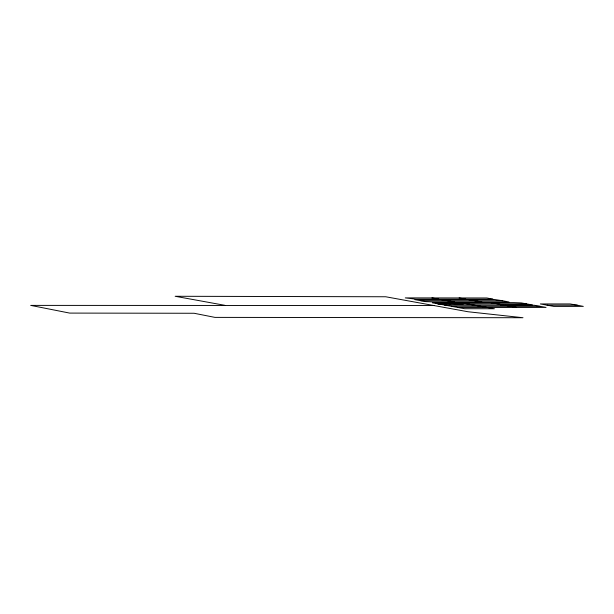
<?xml version="1.0" encoding="UTF-8"?>
<svg xmlns="http://www.w3.org/2000/svg" width="614" height="614" viewBox="0 0 614 614"><rect width="100%" height="100%" fill="white"/><g stroke="black" fill="none" stroke-linecap="round" stroke-linejoin="round"><path stroke-width="0.92" d="M500.855 305.097L532.461 304.943L521.286 302.909L513.834 302.625L432.317 302.817L444.544 305.043L534.195 305.258L546.046 307.414L457.944 307.484M526.513 303.853L437.736 303.807L463.908 303.746L458.343 302.733M540.113 306.332L451.282 306.271L444.544 305.043M420.728 300.707L502.659 300.76L508.983 301.996L433.284 301.919L425.824 301.635L414.872 299.64L494.646 299.517L502.659 300.76M458.643 302.786L435.863 302.702L459.402 302.925M435.579 303.408L448.174 303.423M456.563 303.431L462.918 303.83M441.243 303.531L446.386 303.73M462.849 303.554L458.765 303.554L459.817 303.746M547.082 305.166L577.298 305.196L583.3 306.386L553.797 306.394L540.358 303.945L570.091 303.945L577.298 305.196M433.875 305.534L30.7 305.388L69.689 313.094L194.093 313.263L214.938 317.384L522.99 317.722L468.037 311.751L385.692 296.762L175.167 296.278L224.762 305.304M481.821 301.965L467.799 299.502M440.622 299.486L454.337 301.942M459.763 302.572L494.393 308.75L464.729 308.719L451.282 306.271M456.01 302.725L456.877 302.879M454.552 302.786L455.312 302.925M458.719 303.823L447.713 303.339L450.331 303.815M445.941 302.717L446.8 302.871M441.121 302.771L441.88 302.909M443.976 303.423L446.132 303.815M436.738 302.717L442.295 303.723M439.777 303.416L441.934 303.807M490.555 302.602L503.465 304.966M516.466 307.384L505.145 305.273M431.949 297.92L438.764 299.171M459.142 297.951L465.834 299.187M492.912 299.202L415.785 299.164L405.263 297.89L486.887 297.982L492.912 299.202"/></g></svg>
